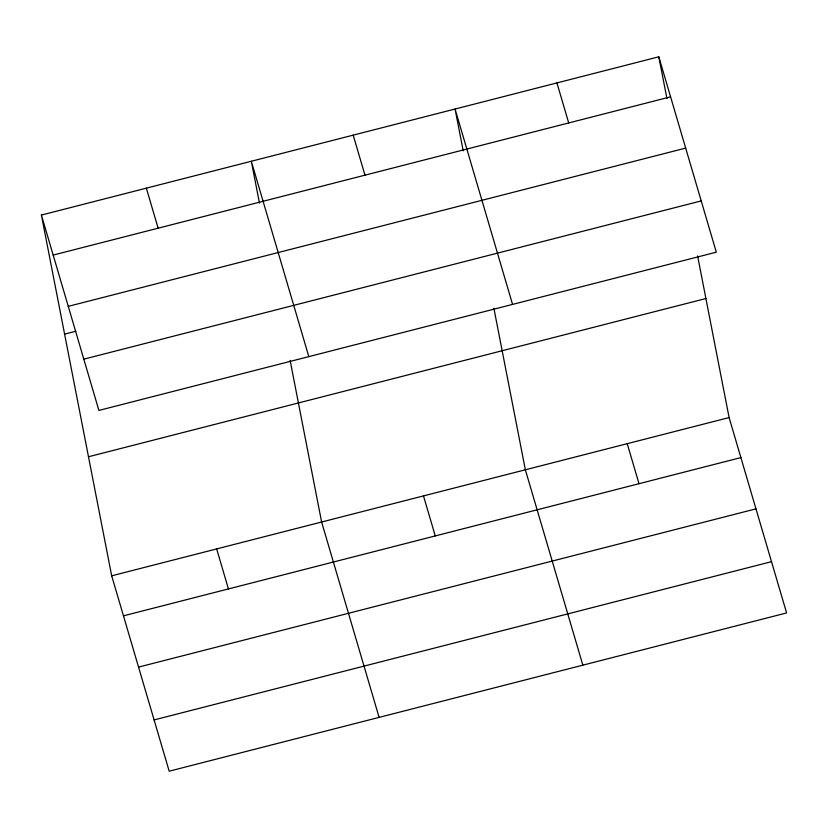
<?xml version="1.0" encoding="UTF-8"?>
<svg xmlns="http://www.w3.org/2000/svg" width="828" height="828" viewBox="0 0 828 828"><rect width="100%" height="100%" fill="white"/><g stroke="black" fill="none" stroke-linecap="round" stroke-linejoin="round"><path stroke-width="1.24" d="M41.4 215.063L658.809 56.811L716.313 252.178L98.894 410.429L41.4 215.063L111.687 575.822L169.191 771.189L786.6 612.937L729.106 417.571L697.611 255.966M53.178 255.086L670.587 96.835M68.269 306.35L685.677 148.098M64.594 334.108L75.845 331.231M83.814 359.166L701.223 200.914M88.492 456.766L705.901 298.525M111.687 575.822L729.106 417.571M123.465 615.835L740.884 457.594M138.555 667.099L755.964 508.858M154.101 719.925L771.51 561.674M556.933 82.924L568.712 122.948M627.231 443.684L639.009 483.707M512.563 304.404L455.069 109.037L463.204 150.831M582.85 665.163L525.356 469.797L493.871 308.192M353.194 135.15L364.972 175.163M423.481 495.9L435.259 535.923M308.823 356.62L251.319 161.263L259.464 203.057M379.11 717.379L321.616 522.013L290.121 360.408M146.359 188.163L158.138 228.176M216.657 548.923L228.435 588.936M658.809 56.811L666.954 98.604"/></g></svg>
